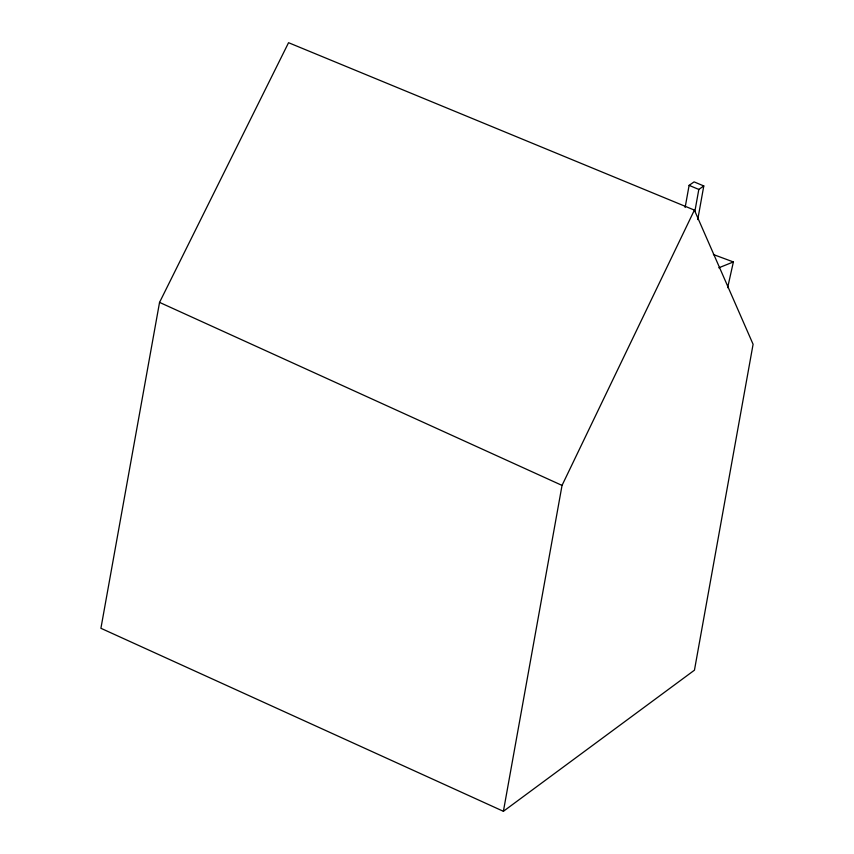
<?xml version="1.0" encoding="UTF-8"?>
<svg xmlns="http://www.w3.org/2000/svg" width="854" height="854" viewBox="0 0 854 854"><rect width="100%" height="100%" fill="white"/><g stroke="black" fill="none" stroke-linecap="round" stroke-linejoin="round"><path stroke-width="1.28" d="M159.549 302.391L100.911 628.288L503.401 811.3L694.451 670.176L753.089 344.279L694.398 210.105L288.556 42.7L159.549 302.391L562.039 485.403L503.401 811.3M685.132 207.469L689.114 185.361L694.088 181.881L703.792 185.948L697.75 219.574M694.836 211.546L698.818 189.439L703.792 185.948M727.64 287.681L733.383 261.943L713.4 254.535M562.039 485.403L694.398 210.105M718.78 267.814L733.383 261.943M689.114 185.361L698.818 189.439"/></g></svg>
